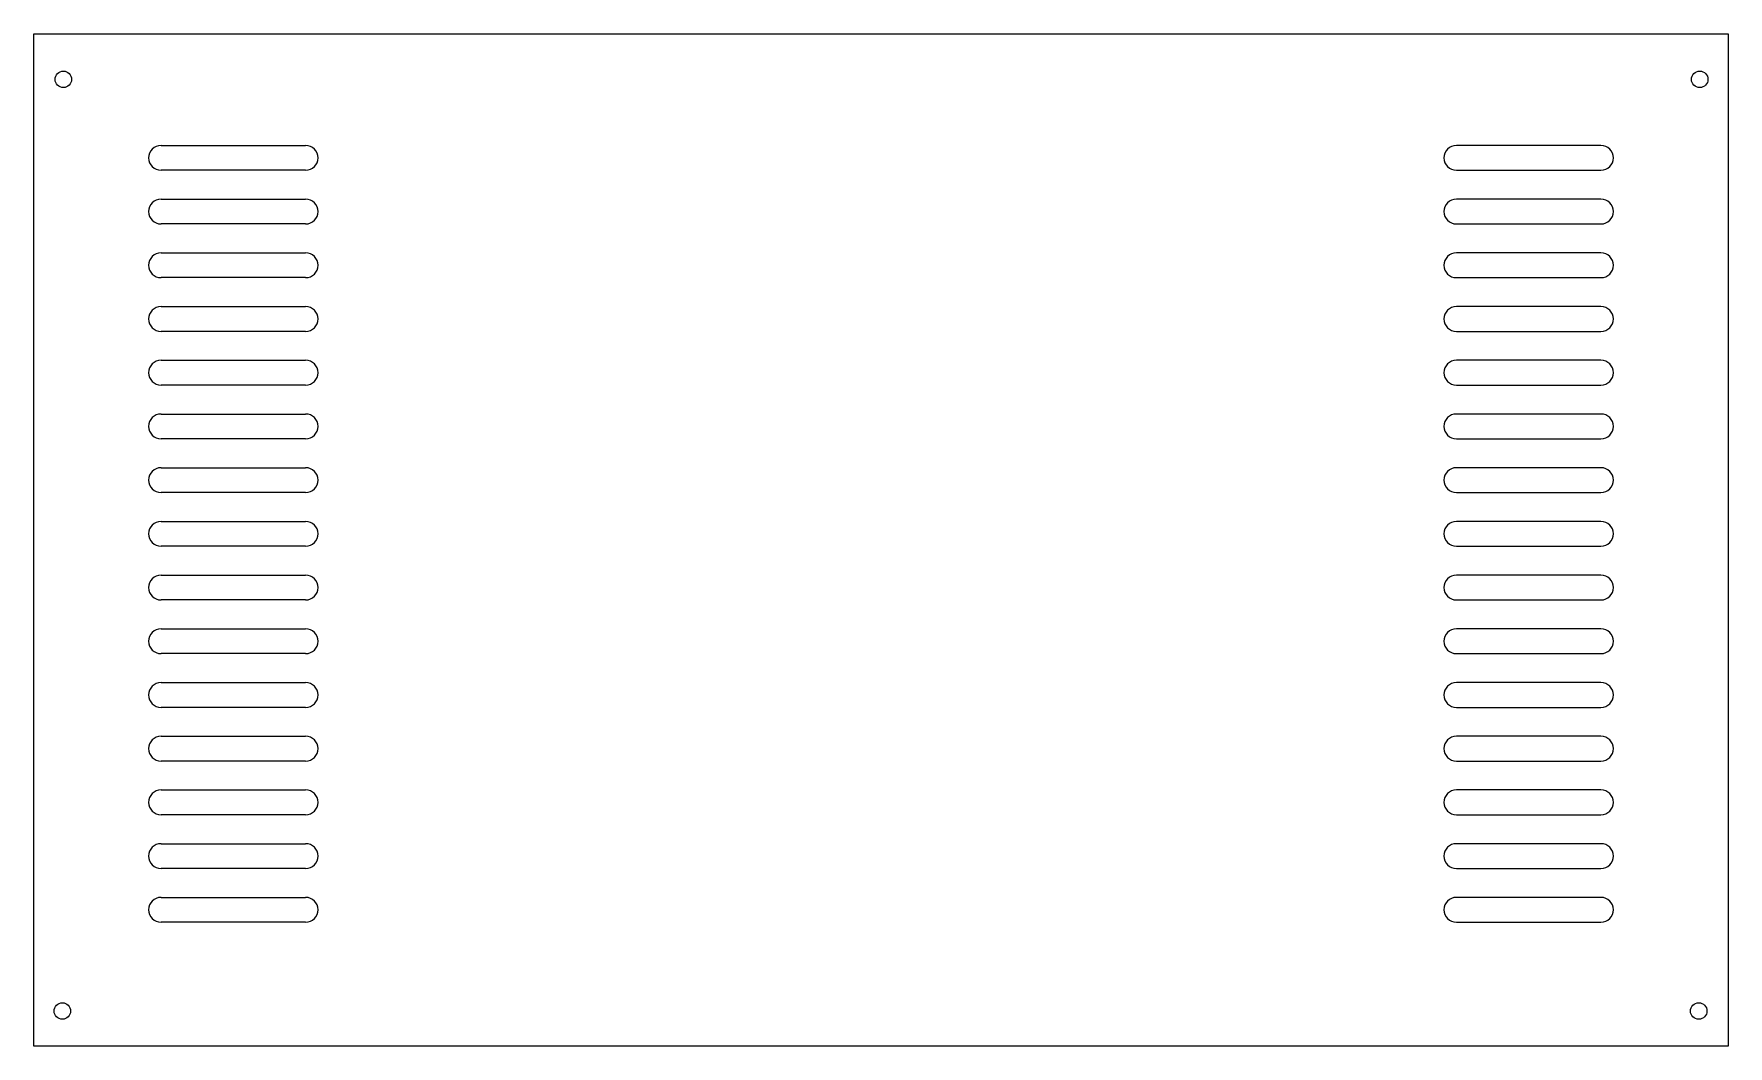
# Model space of a CAD drawing. Header units: millimetres. Extents: x 160 to 570, y -129 to 116.
import ezdxf

# ---------------------------------------------------------------- set-up
doc = ezdxf.new("R2010")
doc.units = ezdxf.units.MM

msp = doc.modelspace()

# ---------------------------------------------------------------- linework, layer by layer
at = {"color": 7, "linetype": 'Continuous', "lineweight": 25}
for p, q in [((160.43, -128.69), (160.43, 116.31)), ((160.43, 116.31), (570.43, 116.31)), ((570.43, 116.31), (570.43, -128.69)), ((191.2, 89.31), (226.2, 89.31)), ((539.66, 89.31), (504.66, 89.31)), ((226.2, 83.31), (191.2, 83.31)), ((504.66, 83.31), (539.66, 83.31)), ((191.2, 76.31), (226.2, 76.31)), ((539.66, 76.31), (504.66, 76.31)), ((226.2, 70.31), (191.2, 70.31)), ((504.66, 70.31), (539.66, 70.31)), ((191.2, 63.31), (226.2, 63.31)), ((539.66, 63.31), (504.66, 63.31)), ((226.2, 57.31), (191.2, 57.31)), ((504.66, 57.31), (539.66, 57.31)), ((191.2, 50.31), (226.2, 50.31)), ((539.66, 50.31), (504.66, 50.31)), ((226.2, 44.31), (191.2, 44.31)), ((504.66, 44.31), (539.66, 44.31)), ((191.2, 37.31), (226.2, 37.31)), ((539.66, 37.31), (504.66, 37.31)), ((226.2, 31.31), (191.2, 31.31)), ((504.66, 31.31), (539.66, 31.31)), ((191.2, 24.31), (226.2, 24.31)), ((539.66, 24.31), (504.66, 24.31)), ((226.2, 18.31), (191.2, 18.31)), ((504.66, 18.31), (539.66, 18.31)), ((191.2, 11.31), (226.2, 11.31)), ((539.66, 11.31), (504.66, 11.31)), ((226.2, 5.31), (191.2, 5.31)), ((504.66, 5.31), (539.66, 5.31)), ((191.2, -1.69), (226.2, -1.69)), ((539.66, -1.69), (504.66, -1.69)), ((226.2, -7.69), (191.2, -7.69)), ((504.66, -7.69), (539.66, -7.69)), ((191.2, -14.69), (226.2, -14.69)), ((539.66, -14.69), (504.66, -14.69)), ((226.2, -20.69), (191.2, -20.69)), ((504.66, -20.69), (539.66, -20.69)), ((191.2, -27.69), (226.2, -27.69)), ((539.66, -27.69), (504.66, -27.69)), ((226.2, -33.69), (191.2, -33.69)), ((504.66, -33.69), (539.66, -33.69)), ((191.2, -40.69), (226.2, -40.69)), ((539.66, -40.69), (504.66, -40.69)), ((226.2, -46.69), (191.2, -46.69)), ((504.66, -46.69), (539.66, -46.69)), ((191.2, -53.69), (226.2, -53.69)), ((539.66, -53.69), (504.66, -53.69)), ((226.2, -59.69), (191.2, -59.69)), ((504.66, -59.69), (539.66, -59.69)), ((191.2, -66.69), (226.2, -66.69)), ((539.66, -66.69), (504.66, -66.69)), ((226.2, -72.69), (191.2, -72.69)), ((504.66, -72.69), (539.66, -72.69)), ((191.2, -79.69), (226.2, -79.69)), ((539.66, -79.69), (504.66, -79.69)), ((226.2, -85.69), (191.2, -85.69)), ((504.66, -85.69), (539.66, -85.69)), ((191.2, -92.69), (226.2, -92.69)), ((539.66, -92.69), (504.66, -92.69)), ((226.2, -98.69), (191.2, -98.69)), ((504.66, -98.69), (539.66, -98.69)), ((570.43, -128.69), (160.43, -128.69))]:
    msp.add_line(p, q, dxfattribs=at)
for centre in [(167.56, 105.31), (563.56, 105.31), (167.32, -120.19), (563.32, -120.19)]:
    msp.add_circle(centre, 2, dxfattribs=at)
for centre, start, end in [((191.2, 86.31), 90, 270), ((226.2, 86.31), 270, 90), ((504.66, 86.31), 90, 270), ((539.66, 86.31), 270, 90), ((191.2, 73.31), 90, 270), ((226.2, 73.31), 270, 90), ((504.66, 73.31), 90, 270), ((539.66, 73.31), 270, 90), ((191.2, 60.31), 90, 270), ((226.2, 60.31), 270, 90), ((504.66, 60.31), 90, 270), ((539.66, 60.31), 270, 90), ((191.2, 47.31), 90, 270), ((226.2, 47.31), 270, 90), ((504.66, 47.31), 90, 270), ((539.66, 47.31), 270, 90), ((191.2, 34.31), 90, 270), ((226.2, 34.31), 270, 90), ((504.66, 34.31), 90, 270), ((539.66, 34.31), 270, 90), ((191.2, 21.31), 90, 270), ((226.2, 21.31), 270, 90), ((504.66, 21.31), 90, 270), ((539.66, 21.31), 270, 90), ((191.2, 8.31), 90, 270), ((226.2, 8.31), 270, 90), ((504.66, 8.31), 90, 270), ((539.66, 8.31), 270, 90), ((191.2, -4.69), 90, 270), ((226.2, -4.69), 270, 90), ((504.66, -4.69), 90, 270), ((539.66, -4.69), 270, 90), ((191.2, -17.69), 90, 270), ((226.2, -17.69), 270, 90), ((504.66, -17.69), 90, 270), ((539.66, -17.69), 270, 90), ((191.2, -30.69), 90, 270), ((226.2, -30.69), 270, 90), ((504.66, -30.69), 90, 270), ((539.66, -30.69), 270, 90), ((191.2, -43.69), 90, 270), ((226.2, -43.69), 270, 90), ((504.66, -43.69), 90, 270), ((539.66, -43.69), 270, 90), ((191.2, -56.69), 90, 270), ((226.2, -56.69), 270, 90), ((504.66, -56.69), 90, 270), ((539.66, -56.69), 270, 90), ((191.2, -69.69), 90, 270), ((226.2, -69.69), 270, 90), ((504.66, -69.69), 90, 270), ((539.66, -69.69), 270, 90), ((191.2, -82.69), 90, 270), ((226.2, -82.69), 270, 90), ((504.66, -82.69), 90, 270), ((539.66, -82.69), 270, 90), ((191.2, -95.69), 90, 270), ((226.2, -95.69), 270, 90), ((504.66, -95.69), 90, 270), ((539.66, -95.69), 270, 90)]:
    msp.add_arc(centre, 3, start, end, dxfattribs=at)

doc.saveas('drawing.dxf')
